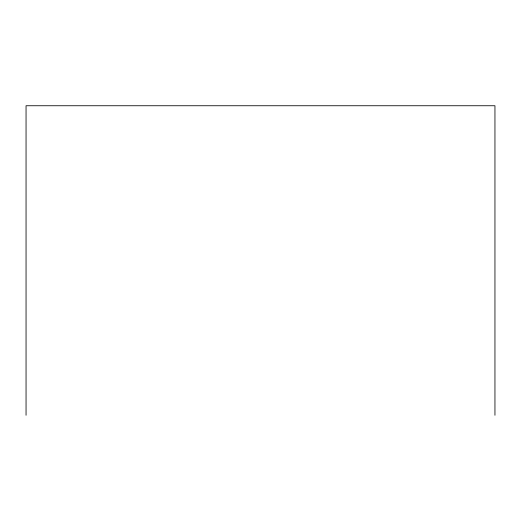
<?xml version="1.0" encoding="UTF-8"?>
<svg xmlns="http://www.w3.org/2000/svg" width="521" height="521" viewBox="0 0 521 521"><rect width="100%" height="100%" fill="white"/><g stroke="black" fill="none" stroke-linecap="round" stroke-linejoin="round"><path stroke-width="0.78" d="M494.95 415.257L494.95 105.743L26.05 105.743L26.05 415.257"/></g></svg>
